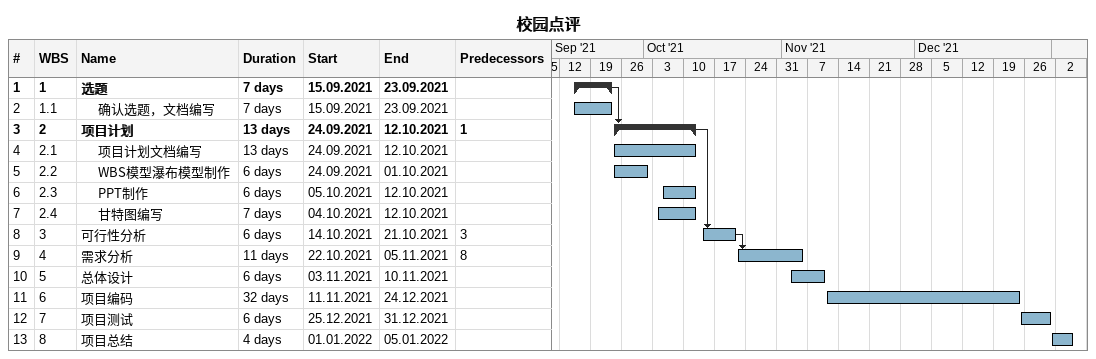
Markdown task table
校园点评

| ID | WBS | Task | Duration | Start | Finish | Predecessors |
|---|---|---|---|---|---|---|
| 1 | 1 | **选题** | 7d | 2021-09-15 | 2021-09-23 |  |
| 2 | 1.1 | 确认选题，文档编写 | 7d | 2021-09-15 | 2021-09-23 |  |
| 3 | 2 | **项目计划** | 13d | 2021-09-24 | 2021-10-12 | 1 |
| 4 | 2.1 | 项目计划文档编写 | 13d | 2021-09-24 | 2021-10-12 |  |
| 5 | 2.2 | WBS模型瀑布模型制作 | 6d | 2021-09-24 | 2021-10-01 |  |
| 6 | 2.3 | PPT制作 | 6d | 2021-10-05 | 2021-10-12 |  |
| 7 | 2.4 | 甘特图编写 | 7d | 2021-10-04 | 2021-10-12 |  |
| 8 | 3 | 可行性分析 | 6d | 2021-10-14 | 2021-10-21 | 3 |
| 9 | 4 | 需求分析 | 11d | 2021-10-22 | 2021-11-05 | 8 |
| 10 | 5 | 总体设计 | 6d | 2021-11-03 | 2021-11-10 |  |
| 11 | 6 | 项目编码 | 32d | 2021-11-11 | 2021-12-24 |  |
| 12 | 7 | 项目测试 | 6d | 2021-12-25 | 2021-12-31 |  |
| 13 | 8 | 项目总结 | 4d | 2022-01-01 | 2022-01-05 |  |
